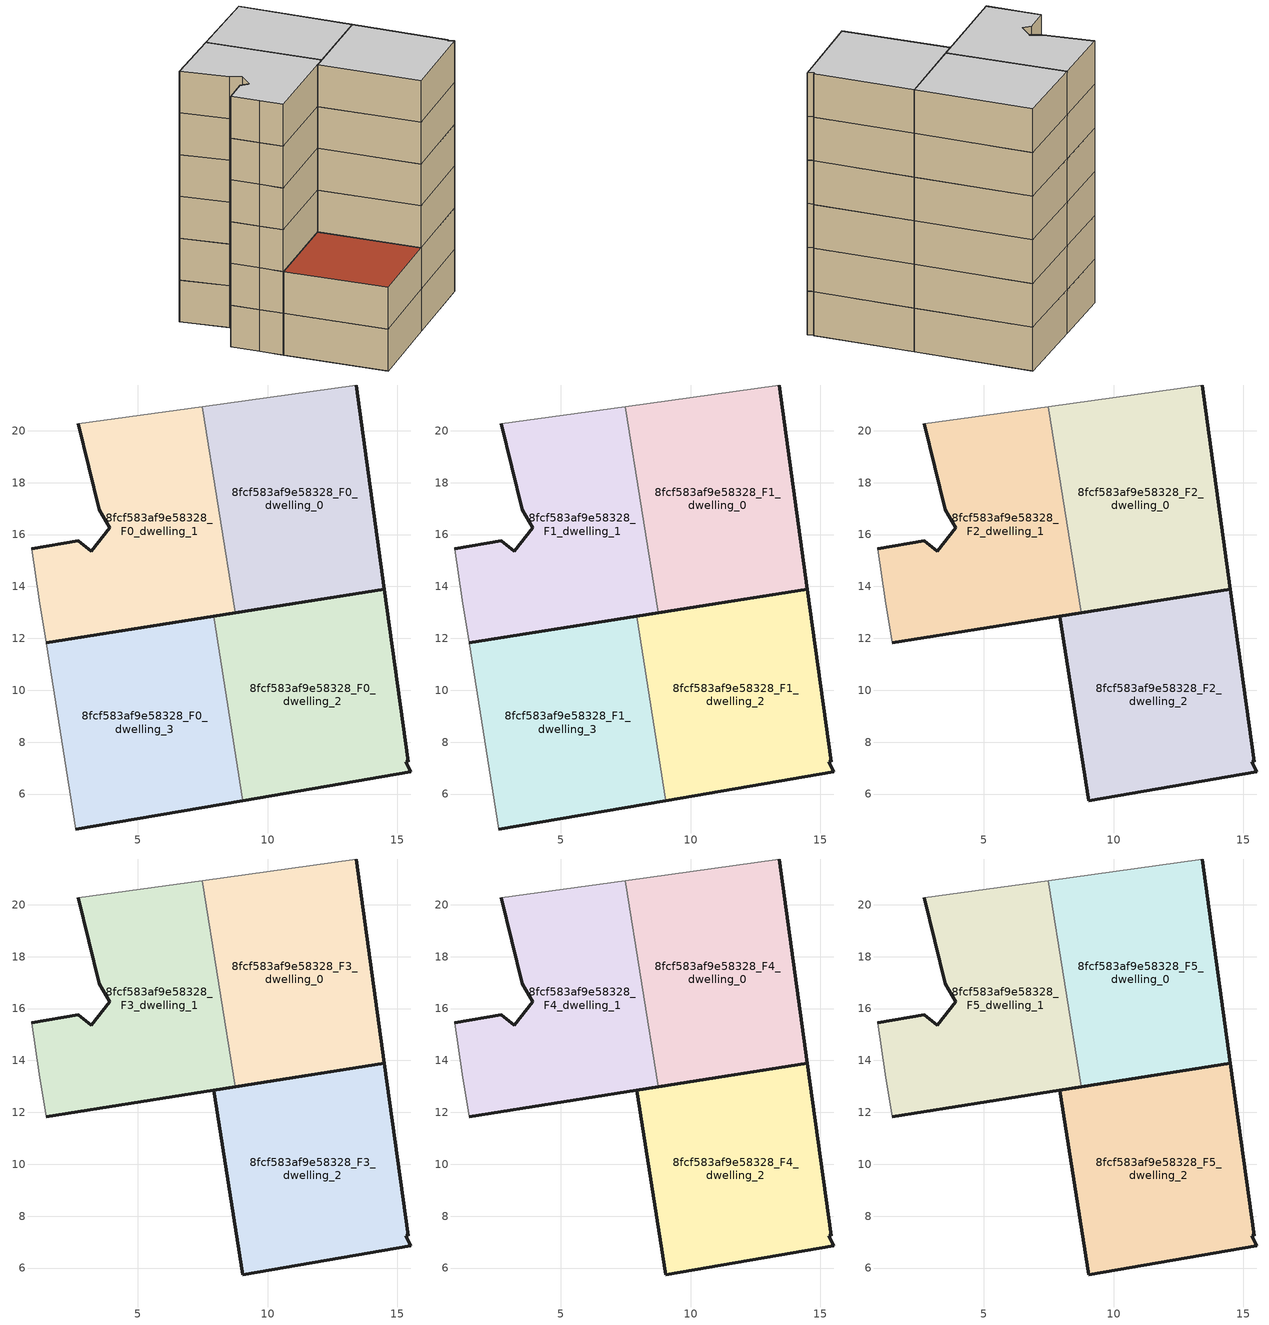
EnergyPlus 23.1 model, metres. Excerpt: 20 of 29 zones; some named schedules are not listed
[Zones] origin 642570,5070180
8fcf583af9e58328_F0_dwelling_0
 floor ground (EU_floor_Construction): 14.5,13.9 13.42,21.76 7.49,20.93 8.75,12.99 z0
 wall outside (EU_wall_Construction): 13.42,21.76 14.5,13.9 8.75,12.99 z0:3
 wall to 8fcf583af9e58328_F0_dwelling_1 (EU_wall_Construction): 8.75,12.99 7.49,20.93 z0:3
 wall adiabatic (EU_wall_Construction): 7.49,20.93 13.42,21.76 z0:3
8fcf583af9e58328_F0_dwelling_1
 floor ground (EU_floor_Construction): 8.75,12.99 7.49,20.93 2.71,20.26 3.51,16.96 3.91,16.26 3.21,15.36 2.71,15.76 0.91,15.46 1.21,13.46 1.47,11.83 z0
 wall outside (EU_wall_Construction): 8.75,12.99 1.47,11.83 / 0.91,15.46 2.71,15.76 3.21,15.36 3.91,16.26 3.51,16.96 2.71,20.26 z0:3
 wall adiabatic (EU_wall_Construction): 2.71,20.26 7.49,20.93 / 1.47,11.83 1.21,13.46 0.91,15.46 z0:3
8fcf583af9e58328_F0_dwelling_2
 floor ground (EU_floor_Construction): 15.52,6.85 15.32,7.25 15.42,7.25 14.5,13.9 7.92,12.86 9.04,5.75 z0
 wall outside (EU_wall_Construction): 7.92,12.86 14.5,13.9 15.42,7.25 15.32,7.25 15.52,6.85 9.04,5.75 z0:3
 wall to 8fcf583af9e58328_F0_dwelling_3 (EU_wall_Construction): 9.04,5.75 7.92,12.86 z0:3
8fcf583af9e58328_F0_dwelling_3
 floor ground (EU_floor_Construction): 9.04,5.75 7.92,12.86 1.47,11.83 2.61,4.65 z0
 wall outside (EU_wall_Construction): 1.47,11.83 7.92,12.86 / 9.04,5.75 2.61,4.65 z0:3
 wall adiabatic (EU_wall_Construction): 2.61,4.65 1.47,11.83 z0:3
8fcf583af9e58328_F1_dwelling_0
 floor to 8fcf583af9e58328_F0_dwelling_0 (EU_floor_Construction): 14.5,13.9 13.42,21.76 7.49,20.93 8.75,12.99 z3
 wall outside (EU_wall_Construction): 13.42,21.76 14.5,13.9 8.75,12.99 z3:6
 wall to 8fcf583af9e58328_F1_dwelling_1 (EU_wall_Construction): 8.75,12.99 7.49,20.93 z3:6
 wall adiabatic (EU_wall_Construction): 7.49,20.93 13.42,21.76 z3:6
8fcf583af9e58328_F1_dwelling_1
 floor to 8fcf583af9e58328_F0_dwelling_1 (EU_floor_Construction): 8.75,12.99 7.49,20.93 2.71,20.26 3.51,16.96 3.91,16.26 3.21,15.36 2.71,15.76 0.91,15.46 1.21,13.46 1.47,11.83 z3
 wall outside (EU_wall_Construction): 8.75,12.99 1.47,11.83 / 0.91,15.46 2.71,15.76 3.21,15.36 3.91,16.26 3.51,16.96 2.71,20.26 z3:6
 wall adiabatic (EU_wall_Construction): 2.71,20.26 7.49,20.93 / 1.47,11.83 1.21,13.46 0.91,15.46 z3:6
8fcf583af9e58328_F1_dwelling_2
 floor to 8fcf583af9e58328_F0_dwelling_2 (EU_floor_Construction): 15.52,6.85 15.32,7.25 15.42,7.25 14.5,13.9 7.92,12.86 9.04,5.75 z3
 wall outside (EU_wall_Construction): 7.92,12.86 14.5,13.9 15.42,7.25 15.32,7.25 15.52,6.85 9.04,5.75 z3:6
 wall to 8fcf583af9e58328_F1_dwelling_3 (EU_wall_Construction): 9.04,5.75 7.92,12.86 z3:6
8fcf583af9e58328_F1_dwelling_3
 floor to 8fcf583af9e58328_F0_dwelling_3 (EU_floor_Construction): 9.04,5.75 7.92,12.86 1.47,11.83 2.61,4.65 z3
 wall outside (EU_wall_Construction): 1.47,11.83 7.92,12.86 / 9.04,5.75 2.61,4.65 z3:6
 wall adiabatic (EU_wall_Construction): 2.61,4.65 1.47,11.83 z3:6
 roof outside (EU_roof_Construction): 7.92,12.86 9.04,5.75 2.61,4.65 1.47,11.83 z6
8fcf583af9e58328_F2_dwelling_0
 floor to 8fcf583af9e58328_F1_dwelling_0 (EU_floor_Construction): 14.5,13.9 13.42,21.76 7.49,20.93 8.75,12.99 z6
 wall outside (EU_wall_Construction): 13.42,21.76 14.5,13.9 8.75,12.99 z6:9
 wall to 8fcf583af9e58328_F2_dwelling_1 (EU_wall_Construction): 8.75,12.99 7.49,20.93 z6:9
 wall adiabatic (EU_wall_Construction): 7.49,20.93 13.42,21.76 z6:9
8fcf583af9e58328_F2_dwelling_1
 floor to 8fcf583af9e58328_F1_dwelling_1 (EU_floor_Construction): 8.75,12.99 7.49,20.93 2.71,20.26 3.51,16.96 3.91,16.26 3.21,15.36 2.71,15.76 0.91,15.46 1.21,13.46 1.47,11.83 z6
 wall outside (EU_wall_Construction): 8.75,12.99 1.47,11.83 / 0.91,15.46 2.71,15.76 3.21,15.36 3.91,16.26 3.51,16.96 2.71,20.26 z6:9
 wall adiabatic (EU_wall_Construction): 2.71,20.26 7.49,20.93 / 1.47,11.83 1.21,13.46 0.91,15.46 z6:9
8fcf583af9e58328_F2_dwelling_2
 floor to 8fcf583af9e58328_F1_dwelling_2 (EU_floor_Construction): 15.52,6.85 15.32,7.25 15.42,7.25 14.5,13.9 7.92,12.86 9.04,5.75 z6
 wall outside (EU_wall_Construction): 9.04,5.75 7.92,12.86 14.5,13.9 15.42,7.25 15.32,7.25 15.52,6.85 9.04,5.75 z6:9
8fcf583af9e58328_F3_dwelling_0
 floor to 8fcf583af9e58328_F2_dwelling_0 (EU_floor_Construction): 14.5,13.9 13.42,21.76 7.49,20.93 8.75,12.99 z9
 wall outside (EU_wall_Construction): 13.42,21.76 14.5,13.9 8.75,12.99 z9:12
 wall to 8fcf583af9e58328_F3_dwelling_1 (EU_wall_Construction): 8.75,12.99 7.49,20.93 z9:12
 wall adiabatic (EU_wall_Construction): 7.49,20.93 13.42,21.76 z9:12
8fcf583af9e58328_F3_dwelling_1
 floor to 8fcf583af9e58328_F2_dwelling_1 (EU_floor_Construction): 8.75,12.99 7.49,20.93 2.71,20.26 3.51,16.96 3.91,16.26 3.21,15.36 2.71,15.76 0.91,15.46 1.21,13.46 1.47,11.83 z9
 wall outside (EU_wall_Construction): 8.75,12.99 1.47,11.83 / 0.91,15.46 2.71,15.76 3.21,15.36 3.91,16.26 3.51,16.96 2.71,20.26 z9:12
 wall adiabatic (EU_wall_Construction): 2.71,20.26 7.49,20.93 / 1.47,11.83 1.21,13.46 0.91,15.46 z9:12
8fcf583af9e58328_F3_dwelling_2
 floor to 8fcf583af9e58328_F2_dwelling_2 (EU_floor_Construction): 15.52,6.85 15.32,7.25 15.42,7.25 14.5,13.9 7.92,12.86 9.04,5.75 z9
 wall outside (EU_wall_Construction): 9.04,5.75 7.92,12.86 14.5,13.9 15.42,7.25 15.32,7.25 15.52,6.85 9.04,5.75 z9:12
8fcf583af9e58328_F4_dwelling_0
 floor to 8fcf583af9e58328_F3_dwelling_0 (EU_floor_Construction): 14.5,13.9 13.42,21.76 7.49,20.93 8.75,12.99 z12
 wall outside (EU_wall_Construction): 13.42,21.76 14.5,13.9 8.75,12.99 z12:15
 wall to 8fcf583af9e58328_F4_dwelling_1 (EU_wall_Construction): 8.75,12.99 7.49,20.93 z12:15
 wall adiabatic (EU_wall_Construction): 7.49,20.93 13.42,21.76 z12:15
8fcf583af9e58328_F4_dwelling_1
 floor to 8fcf583af9e58328_F3_dwelling_1 (EU_floor_Construction): 8.75,12.99 7.49,20.93 2.71,20.26 3.51,16.96 3.91,16.26 3.21,15.36 2.71,15.76 0.91,15.46 1.21,13.46 1.47,11.83 z12
 wall outside (EU_wall_Construction): 8.75,12.99 1.47,11.83 / 0.91,15.46 2.71,15.76 3.21,15.36 3.91,16.26 3.51,16.96 2.71,20.26 z12:15
 wall adiabatic (EU_wall_Construction): 2.71,20.26 7.49,20.93 / 1.47,11.83 1.21,13.46 0.91,15.46 z12:15
8fcf583af9e58328_F4_dwelling_2
 floor to 8fcf583af9e58328_F3_dwelling_2 (EU_floor_Construction): 15.52,6.85 15.32,7.25 15.42,7.25 14.5,13.9 7.92,12.86 9.04,5.75 z12
 wall outside (EU_wall_Construction): 9.04,5.75 7.92,12.86 14.5,13.9 15.42,7.25 15.32,7.25 15.52,6.85 9.04,5.75 z12:15
8fcf583af9e58328_F5_dwelling_0
 floor to 8fcf583af9e58328_F4_dwelling_0 (EU_floor_Construction): 14.5,13.9 13.42,21.76 7.49,20.93 8.75,12.99 z15
 wall outside (EU_wall_Construction): 13.42,21.76 14.5,13.9 8.75,12.99 z15:18
 wall to 8fcf583af9e58328_F5_dwelling_1 (EU_wall_Construction): 8.75,12.99 7.49,20.93 z15:18
 wall adiabatic (EU_wall_Construction): 7.49,20.93 13.42,21.76 z15:18
 ceiling to 8fcf583af9e58328_F6_dwelling_0 (EU_floor_Construction): 13.42,21.76 14.5,13.9 8.75,12.99 7.49,20.93 z18
8fcf583af9e58328_F5_dwelling_1
 floor to 8fcf583af9e58328_F4_dwelling_1 (EU_floor_Construction): 8.75,12.99 7.49,20.93 2.71,20.26 3.51,16.96 3.91,16.26 3.21,15.36 2.71,15.76 0.91,15.46 1.21,13.46 1.47,11.83 z15
 wall outside (EU_wall_Construction): 8.75,12.99 1.47,11.83 / 0.91,15.46 2.71,15.76 3.21,15.36 3.91,16.26 3.51,16.96 2.71,20.26 z15:18
 wall adiabatic (EU_wall_Construction): 2.71,20.26 7.49,20.93 / 1.47,11.83 1.21,13.46 0.91,15.46 z15:18
 ceiling to 8fcf583af9e58328_F6_dwelling_1 (EU_floor_Construction): 7.49,20.93 8.75,12.99 1.47,11.83 1.21,13.46 0.91,15.46 2.71,15.76 3.21,15.36 3.91,16.26 3.51,16.96 2.71,20.26 z18
8fcf583af9e58328_F5_dwelling_2
 floor to 8fcf583af9e58328_F4_dwelling_2 (EU_floor_Construction): 15.52,6.85 15.32,7.25 15.42,7.25 14.5,13.9 7.92,12.86 9.04,5.75 z15
 wall outside (EU_wall_Construction): 9.04,5.75 7.92,12.86 14.5,13.9 15.42,7.25 15.32,7.25 15.52,6.85 9.04,5.75 z15:18
 ceiling to 8fcf583af9e58328_F6_dwelling_2 (EU_floor_Construction): 14.5,13.9 15.42,7.25 15.32,7.25 15.52,6.85 9.04,5.75 7.92,12.86 z18
[Building]
EU S2 Campaign: North Axis=0; Terrain=City; Solar Distribution=FullExterior
[Site:Location]
Lyon-Bron: Latitude=45.75; Longitude=5; Time Zone=1; Elevation=198
[SizingPeriod:WeatherFileDays]
AnnualSizingPeriod: Begin Month=1; Begin Day of Month=1; End Month=12; End Day of Month=31; Day of Week for Start Day=Monday; Use Weather File Daylight Saving Period=No; Use Weather File Rain and Snow Indicators=No
[MATERIAL]
EU_InternalMass_Material: Roughness=MediumRough; Thickness=0.1; Conductivity=1; Density=1800; Specific Heat=900; Thermal Absorptance=0.9; Solar Absorptance=0.7; Visible Absorptance=0.7
[MATERIAL:NOMASS] Roughness=MediumRough; Thermal Absorptance=0.9; Solar Absorptance=0.7; Visible Absorptance=0.7
Name | Thermal Resistance
EU_wall_NoMass | 0.776494
EU_roof_NoMass | 0.486893
EU_floor_NoMass | 0.421597
[CONSTRUCTION]
EU_wall_Construction: EU_wall_NoMass
EU_roof_Construction: EU_roof_NoMass
EU_floor_Construction: EU_floor_NoMass
EU_InternalMass_Construction: EU_InternalMass_Material
[ZONE] Type=1; Multiplier=1; Ceiling Height=autocalculate; Floor Area=autocalculate; Part of Total Floor Area=Yes
Name | Volume
8fcf583af9e58328_F0_dwelling_0; 8fcf583af9e58328_F1_dwelling_0; 8fcf583af9e58328_F2_dwelling_0; 8fcf583af9e58328_F3_dwelling_0; 8fcf583af9e58328_F4_dwelling_0; 8fcf583af9e58328_F5_dwelling_0 | 141.661
8fcf583af9e58328_F0_dwelling_1; 8fcf583af9e58328_F1_dwelling_1; 8fcf583af9e58328_F2_dwelling_1; 8fcf583af9e58328_F3_dwelling_1; 8fcf583af9e58328_F4_dwelling_1; 8fcf583af9e58328_F5_dwelling_1 | 141.659
8fcf583af9e58328_F0_dwelling_2; 8fcf583af9e58328_F1_dwelling_2; 8fcf583af9e58328_F2_dwelling_2; 8fcf583af9e58328_F3_dwelling_2; 8fcf583af9e58328_F4_dwelling_2; 8fcf583af9e58328_F5_dwelling_2 | 141.65
8fcf583af9e58328_F0_dwelling_3; 8fcf583af9e58328_F1_dwelling_3 | 141.643
[INTERNALMASS] Construction=EU_InternalMass_Construction
Name | Zone or ZoneList | Surface Area
8fcf583af9e58328_F0_dwelling_0_EU_InternalMass | 8fcf583af9e58328_F0_dwelling_0 | 47.2206
8fcf583af9e58328_F0_dwelling_1_EU_InternalMass | 8fcf583af9e58328_F0_dwelling_1 | 47.2197
8fcf583af9e58328_F0_dwelling_2_EU_InternalMass | 8fcf583af9e58328_F0_dwelling_2 | 47.2157
8fcf583af9e58328_F0_dwelling_3_EU_InternalMass | 8fcf583af9e58328_F0_dwelling_3 | 47.2138
8fcf583af9e58328_F1_dwelling_0_EU_InternalMass | 8fcf583af9e58328_F1_dwelling_0 | 47.2206
8fcf583af9e58328_F1_dwelling_1_EU_InternalMass | 8fcf583af9e58328_F1_dwelling_1 | 47.2197
8fcf583af9e58328_F1_dwelling_2_EU_InternalMass | 8fcf583af9e58328_F1_dwelling_2 | 47.2157
8fcf583af9e58328_F1_dwelling_3_EU_InternalMass | 8fcf583af9e58328_F1_dwelling_3 | 47.2138
8fcf583af9e58328_F2_dwelling_0_EU_InternalMass | 8fcf583af9e58328_F2_dwelling_0 | 62.9521
8fcf583af9e58328_F2_dwelling_1_EU_InternalMass | 8fcf583af9e58328_F2_dwelling_1 | 62.9617
8fcf583af9e58328_F2_dwelling_2_EU_InternalMass | 8fcf583af9e58328_F2_dwelling_2 | 62.9562
8fcf583af9e58328_F3_dwelling_0_EU_InternalMass | 8fcf583af9e58328_F3_dwelling_0 | 62.9521
8fcf583af9e58328_F3_dwelling_1_EU_InternalMass | 8fcf583af9e58328_F3_dwelling_1 | 62.9617
8fcf583af9e58328_F3_dwelling_2_EU_InternalMass | 8fcf583af9e58328_F3_dwelling_2 | 62.9562
8fcf583af9e58328_F4_dwelling_0_EU_InternalMass | 8fcf583af9e58328_F4_dwelling_0 | 62.9521
8fcf583af9e58328_F4_dwelling_1_EU_InternalMass | 8fcf583af9e58328_F4_dwelling_1 | 62.9617
8fcf583af9e58328_F4_dwelling_2_EU_InternalMass | 8fcf583af9e58328_F4_dwelling_2 | 62.9562
8fcf583af9e58328_F5_dwelling_0_EU_InternalMass | 8fcf583af9e58328_F5_dwelling_0 | 62.9521
8fcf583af9e58328_F5_dwelling_1_EU_InternalMass | 8fcf583af9e58328_F5_dwelling_1 | 62.9617
8fcf583af9e58328_F5_dwelling_2_EU_InternalMass | 8fcf583af9e58328_F5_dwelling_2 | 62.9562
[OTHEREQUIPMENT] Fuel Type=Electricity; Design Level Calculation Method=Watts/Area; Power per Zone Floor Area=1; Fraction Latent=0; Fraction Radiant=0; Fraction Lost=0; Carbon Dioxide Generation Rate=0; EndUse Subcategory=EU_Step8_InternalGains
Name | Zone or ZoneList or Space or SpaceList | Schedule
EU_Step8_InternalGain_8fcf583af9e58328_F0_dwelling_0_f000 | 8fcf583af9e58328_F0_dwelling_0 | EU_Step8_GainSchedule_8fcf583af9e58328_F0_dwelling_0_f000
EU_Step8_InternalGain_8fcf583af9e58328_F0_dwelling_1_f000 | 8fcf583af9e58328_F0_dwelling_1 | EU_Step8_GainSchedule_8fcf583af9e58328_F0_dwelling_1_f000
EU_Step8_InternalGain_8fcf583af9e58328_F0_dwelling_2_f000 | 8fcf583af9e58328_F0_dwelling_2 | EU_Step8_GainSchedule_8fcf583af9e58328_F0_dwelling_2_f000
EU_Step8_InternalGain_8fcf583af9e58328_F0_dwelling_3_f000 | 8fcf583af9e58328_F0_dwelling_3 | EU_Step8_GainSchedule_8fcf583af9e58328_F0_dwelling_3_f000
EU_Step8_InternalGain_8fcf583af9e58328_F1_dwelling_0_f000 | 8fcf583af9e58328_F1_dwelling_0 | EU_Step8_GainSchedule_8fcf583af9e58328_F1_dwelling_0_f000
EU_Step8_InternalGain_8fcf583af9e58328_F1_dwelling_1_f000 | 8fcf583af9e58328_F1_dwelling_1 | EU_Step8_GainSchedule_8fcf583af9e58328_F1_dwelling_1_f000
EU_Step8_InternalGain_8fcf583af9e58328_F1_dwelling_2_f000 | 8fcf583af9e58328_F1_dwelling_2 | EU_Step8_GainSchedule_8fcf583af9e58328_F1_dwelling_2_f000
EU_Step8_InternalGain_8fcf583af9e58328_F1_dwelling_3_f000 | 8fcf583af9e58328_F1_dwelling_3 | EU_Step8_GainSchedule_8fcf583af9e58328_F1_dwelling_3_f000
EU_Step8_InternalGain_8fcf583af9e58328_F2_dwelling_0_f000 | 8fcf583af9e58328_F2_dwelling_0 | EU_Step8_GainSchedule_8fcf583af9e58328_F2_dwelling_0_f000
EU_Step8_InternalGain_8fcf583af9e58328_F2_dwelling_1_f000 | 8fcf583af9e58328_F2_dwelling_1 | EU_Step8_GainSchedule_8fcf583af9e58328_F2_dwelling_1_f000
EU_Step8_InternalGain_8fcf583af9e58328_F2_dwelling_2_f000 | 8fcf583af9e58328_F2_dwelling_2 | EU_Step8_GainSchedule_8fcf583af9e58328_F2_dwelling_2_f000
EU_Step8_InternalGain_8fcf583af9e58328_F3_dwelling_0_f000 | 8fcf583af9e58328_F3_dwelling_0 | EU_Step8_GainSchedule_8fcf583af9e58328_F3_dwelling_0_f000
EU_Step8_InternalGain_8fcf583af9e58328_F3_dwelling_1_f000 | 8fcf583af9e58328_F3_dwelling_1 | EU_Step8_GainSchedule_8fcf583af9e58328_F3_dwelling_1_f000
EU_Step8_InternalGain_8fcf583af9e58328_F3_dwelling_2_f000 | 8fcf583af9e58328_F3_dwelling_2 | EU_Step8_GainSchedule_8fcf583af9e58328_F3_dwelling_2_f000
EU_Step8_InternalGain_8fcf583af9e58328_F4_dwelling_0_f000 | 8fcf583af9e58328_F4_dwelling_0 | EU_Step8_GainSchedule_8fcf583af9e58328_F4_dwelling_0_f000
EU_Step8_InternalGain_8fcf583af9e58328_F4_dwelling_1_f000 | 8fcf583af9e58328_F4_dwelling_1 | EU_Step8_GainSchedule_8fcf583af9e58328_F4_dwelling_1_f000
EU_Step8_InternalGain_8fcf583af9e58328_F4_dwelling_2_f000 | 8fcf583af9e58328_F4_dwelling_2 | EU_Step8_GainSchedule_8fcf583af9e58328_F4_dwelling_2_f000
EU_Step8_InternalGain_8fcf583af9e58328_F5_dwelling_0_f000 | 8fcf583af9e58328_F5_dwelling_0 | EU_Step8_GainSchedule_8fcf583af9e58328_F5_dwelling_0_f000
EU_Step8_InternalGain_8fcf583af9e58328_F5_dwelling_1_f000 | 8fcf583af9e58328_F5_dwelling_1 | EU_Step8_GainSchedule_8fcf583af9e58328_F5_dwelling_1_f000
EU_Step8_InternalGain_8fcf583af9e58328_F5_dwelling_2_f000 | 8fcf583af9e58328_F5_dwelling_2 | EU_Step8_GainSchedule_8fcf583af9e58328_F5_dwelling_2_f000
[ZONEVENTILATION:DESIGNFLOWRATE] Schedule=EU_AlwaysOn; Design Flow Rate Calculation Method=AirChanges/Hour; Air Changes per Hour=0.693814; Ventilation Type=Natural; Fan Pressure Rise=0; Fan Total Efficiency=1; Constant Term Coefficient=1; Temperature Term Coefficient=0; Velocity Term Coefficient=0; Velocity Squared Term Coefficient=0; Minimum Indoor Temperature=-100; Maximum Indoor Temperature=100; Delta Temperature=-100; Minimum Outdoor Temperature=-100; Maximum Outdoor Temperature=100; Maximum Wind Speed=40
Name | Zone or ZoneList or Space or SpaceList
EU_ConstantAir_8fcf583af9e58328_F0_dwelling_0 | 8fcf583af9e58328_F0_dwelling_0
EU_ConstantAir_8fcf583af9e58328_F0_dwelling_1 | 8fcf583af9e58328_F0_dwelling_1
EU_ConstantAir_8fcf583af9e58328_F0_dwelling_2 | 8fcf583af9e58328_F0_dwelling_2
EU_ConstantAir_8fcf583af9e58328_F0_dwelling_3 | 8fcf583af9e58328_F0_dwelling_3
EU_ConstantAir_8fcf583af9e58328_F1_dwelling_0 | 8fcf583af9e58328_F1_dwelling_0
EU_ConstantAir_8fcf583af9e58328_F1_dwelling_1 | 8fcf583af9e58328_F1_dwelling_1
EU_ConstantAir_8fcf583af9e58328_F1_dwelling_2 | 8fcf583af9e58328_F1_dwelling_2
EU_ConstantAir_8fcf583af9e58328_F1_dwelling_3 | 8fcf583af9e58328_F1_dwelling_3
EU_ConstantAir_8fcf583af9e58328_F2_dwelling_0 | 8fcf583af9e58328_F2_dwelling_0
EU_ConstantAir_8fcf583af9e58328_F2_dwelling_1 | 8fcf583af9e58328_F2_dwelling_1
EU_ConstantAir_8fcf583af9e58328_F2_dwelling_2 | 8fcf583af9e58328_F2_dwelling_2
EU_ConstantAir_8fcf583af9e58328_F3_dwelling_0 | 8fcf583af9e58328_F3_dwelling_0
EU_ConstantAir_8fcf583af9e58328_F3_dwelling_1 | 8fcf583af9e58328_F3_dwelling_1
EU_ConstantAir_8fcf583af9e58328_F3_dwelling_2 | 8fcf583af9e58328_F3_dwelling_2
EU_ConstantAir_8fcf583af9e58328_F4_dwelling_0 | 8fcf583af9e58328_F4_dwelling_0
EU_ConstantAir_8fcf583af9e58328_F4_dwelling_1 | 8fcf583af9e58328_F4_dwelling_1
EU_ConstantAir_8fcf583af9e58328_F4_dwelling_2 | 8fcf583af9e58328_F4_dwelling_2
EU_ConstantAir_8fcf583af9e58328_F5_dwelling_0 | 8fcf583af9e58328_F5_dwelling_0
EU_ConstantAir_8fcf583af9e58328_F5_dwelling_1 | 8fcf583af9e58328_F5_dwelling_1
EU_ConstantAir_8fcf583af9e58328_F5_dwelling_2 | 8fcf583af9e58328_F5_dwelling_2
[HVACTEMPLATE:THERMOSTAT] Constant Heating Setpoint=20; Constant Cooling Setpoint=50
EU_HeatOnly_8fcf583af9e58328_F0_dwelling_0; EU_HeatOnly_8fcf583af9e58328_F0_dwelling_1; EU_HeatOnly_8fcf583af9e58328_F0_dwelling_2; EU_HeatOnly_8fcf583af9e58328_F0_dwelling_3; EU_HeatOnly_8fcf583af9e58328_F1_dwelling_0
